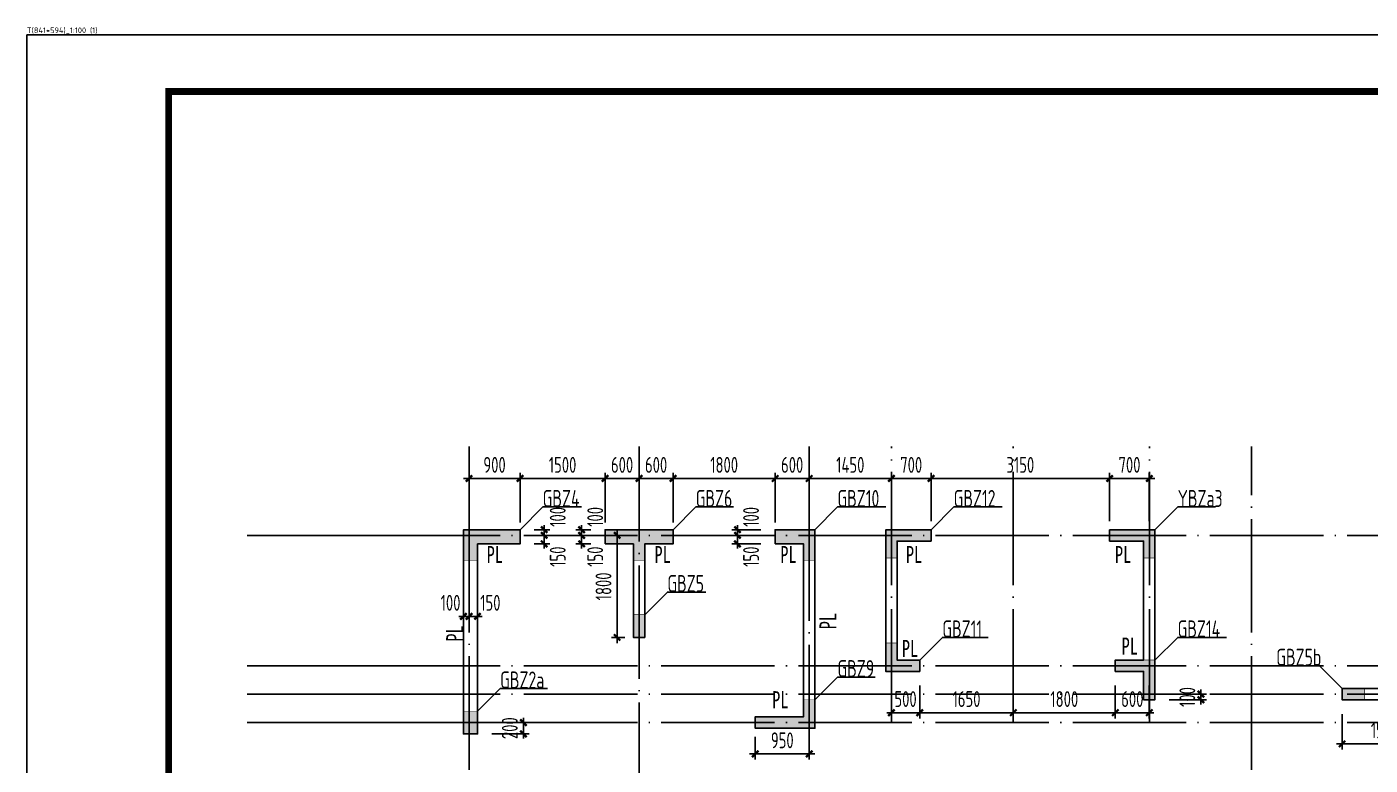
# Model space of a CAD drawing. Extents: x 154268 to 5133249, y -1832900 to 601179.
# Drawn here: x 439304 to 462998, y 588161 to 601179 of the extents above; entities that cross this region are included whole.
import ezdxf
from ezdxf.enums import TextEntityAlignment as Align

# ---------------------------------------------------------------- set-up
doc = ezdxf.new("R2010")
doc.units = 0
doc.header["$LTSCALE"] = 1000
doc.linetypes.add('DOTE', pattern=[2.42, 2, -0.2, 0.02, -0.2])
doc.layers.add('_TSZ_PLOT_MARK', color=1, linetype='Continuous', plot=False)
for name, color, linetype in [('A-ANNO-AXIS', 94, 'Continuous'), ('A-ANNO-DOTE', 15, 'DOTE'), ('A-ANNO-TITLE', 3, 'Continuous'), ('DIM', 3, 'Continuous'), ('S-WALL-DE-标注', 7, 'Continuous'), ('S-WALL-砼墙', 60, 'Continuous'), ('WCOL', 7, 'Continuous'), ('WCOL_HATCH', 251, 'Continuous'), ('WCOL_NUM', 7, 'Continuous')]:
    doc.layers.add(name, color=color, linetype=linetype)
doc.styles.add('_TSZ_PLOT_MARK', font='tssdeng.shx', dxfattribs={"width": 0.7, "bigfont": 'tssdchn.shx'})
doc.styles.add('TSSD_Dimension', font='tssdeng.shx', dxfattribs={"width": 0.7, "bigfont": 'Hztxt.shx'})
doc.styles.add('TSSD_Label', font='tssdeng.shx', dxfattribs={"width": 0.7, "bigfont": 'hztxt.shx'})
doc.styles.add('TY1', font='')
doc.styles.get('TY1').set_extended_font_data('SimSun')
doc.dimstyles.new('TSSD_100_100$0', dxfattribs={"dimtxt": 280, "dimasz": 80, "dimexe": 100, "dimexo": 250, "dimgap": 100, "dimtad": 1, "dimdec": 0, "dimzin": 0, "dimdsep": 46, "dimtxsty": 'TSSD_Dimension', "dimblk": 'ARCHTICK', "dimcen": 0, "dimdle": 100, "dimclrd": 3, "dimclre": 3, "dimclrt": 7, "dimadec": 0, "dimazin": 0, "dimtfac": 1, "dimtdec": 0, "dimtix": 1, "dimtmove": 2, "dimatfit": 3, "dimldrblk": 'ARCHTICK', "dimfxl": 100, "dimtolj": 1, "dimtzin": 0, "dimarcsym": 0})

# ---------------------------------------------------------------- blocks, each defined once
blk = doc.blocks.new('T4zw1')
at = {"layer": 'A-ANNO-AXIS'}
for p, q in [((1554406, -2340387), (1551941, -2340387)), ((1554406, -2342687), (1551941, -2342687)), ((1554406, -2343187), (1551941, -2343187)), ((1554406, -2343687), (1551941, -2343687))]:
    blk.add_line(p, q, dxfattribs=at)
at = {"layer": 'A-ANNO-DOTE'}
for p, q in [((1555857, -2354199), (1555857, -2338823)), ((1558857, -2345337), (1558857, -2338823)), ((1561857, -2344316), (1561857, -2338823)), ((1563307, -2343687), (1563307, -2338823)), ((1565457, -2343687), (1565457, -2338823)), ((1567857, -2343687), (1567857, -2338823)), ((1569657, -2354199), (1569657, -2338823)), ((1554406, -2340387), (1601542, -2340387)), ((1554406, -2342687), (1596363, -2342687)), ((1554406, -2343187), (1601542, -2343187)), ((1554406, -2343687), (1601542, -2343687))]:
    blk.add_line(p, q, dxfattribs=at)
blk = doc.blocks.new('_ArchTick')
at = {"color": 0, "linetype": 'ByBlock', "const_width": 0.5}
blk.add_lwpolyline([(-0.71, -0.71), (0.71, 0.71)], dxfattribs=at)
blk = doc.blocks.new('*D229')
at = {"layer": 'Defpoints', "color": 0, "transparency": 16777216}
for p in [(980, 14206), (80, 13203), (980, 13178)]:
    blk.add_point(p, dxfattribs=at)
at = {"layer": 'DIM', "color": 3, "lineweight": -2, "transparency": 16777216}
for p, q in [((80, 13453), (80, 14306)), ((980, 13428), (980, 14306)), ((-20, 14206), (1080, 14206))]:
    blk.add_line(p, q, dxfattribs=at)
at = {"layer": 'DIM', "color": 3, "lineweight": -2, "transparency": 16777216, "xscale": 80, "yscale": 80, "zscale": 80, "rotation": 180}
blk.add_blockref('_ArchTick', (80, 14206), dxfattribs=at)
at = {"layer": 'DIM', "color": 3, "lineweight": -2, "transparency": 16777216, "xscale": 80, "yscale": 80, "zscale": 80}
blk.add_blockref('_ArchTick', (980, 14206), dxfattribs=at)
at = {"layer": 'DIM', "color": 7, "transparency": 16777216, "insert": (530, 14446), "char_height": 280, "attachment_point": 5, "style": 'TSSD_Dimension'}
blk.add_mtext('\\A1;900', dxfattribs=at)
blk = doc.blocks.new('*D230')
at = {"layer": 'Defpoints', "color": 0, "transparency": 16777216}
for p in [(2480, 14206), (980, 13178), (2480, 13178)]:
    blk.add_point(p, dxfattribs=at)
at = {"layer": 'DIM', "color": 3, "lineweight": -2, "transparency": 16777216}
for p, q in [((980, 13428), (980, 14306)), ((2480, 13428), (2480, 14306)), ((880, 14206), (2580, 14206))]:
    blk.add_line(p, q, dxfattribs=at)
at = {"layer": 'DIM', "color": 3, "lineweight": -2, "transparency": 16777216, "xscale": 80, "yscale": 80, "zscale": 80, "rotation": 180}
blk.add_blockref('_ArchTick', (980, 14206), dxfattribs=at)
at = {"layer": 'DIM', "color": 3, "lineweight": -2, "transparency": 16777216, "xscale": 80, "yscale": 80, "zscale": 80}
blk.add_blockref('_ArchTick', (2480, 14206), dxfattribs=at)
at = {"layer": 'DIM', "color": 7, "transparency": 16777216, "insert": (1730, 14446), "char_height": 280, "attachment_point": 5, "style": 'TSSD_Dimension'}
blk.add_mtext('\\A1;1500', dxfattribs=at)
blk = doc.blocks.new('*D231')
at = {"layer": 'Defpoints', "color": 0, "transparency": 16777216}
for p in [(3080, 14206), (2480, 13178), (3080, 13178)]:
    blk.add_point(p, dxfattribs=at)
at = {"layer": 'DIM', "color": 3, "lineweight": -2, "transparency": 16777216}
for p, q in [((2480, 13428), (2480, 14306)), ((3080, 13428), (3080, 14306)), ((2480, 14206), (2400, 14206)), ((2480, 14206), (3080, 14206)), ((3080, 14206), (3160, 14206))]:
    blk.add_line(p, q, dxfattribs=at)
at = {"layer": 'DIM', "color": 3, "lineweight": -2, "transparency": 16777216, "xscale": 80, "yscale": 80, "zscale": 80}
blk.add_blockref('_ArchTick', (2480, 14206), dxfattribs=at)
at = {"layer": 'DIM', "color": 3, "lineweight": -2, "transparency": 16777216, "xscale": 80, "yscale": 80, "zscale": 80, "rotation": 180}
blk.add_blockref('_ArchTick', (3080, 14206), dxfattribs=at)
at = {"layer": 'DIM', "color": 7, "transparency": 16777216, "insert": (2780, 14446), "char_height": 280, "attachment_point": 5, "style": 'TSSD_Dimension'}
blk.add_mtext('\\A1;600', dxfattribs=at)
blk = doc.blocks.new('*D232')
at = {"layer": 'Defpoints', "color": 0, "transparency": 16777216}
for p in [(3680, 14206), (3080, 13178), (3680, 13178)]:
    blk.add_point(p, dxfattribs=at)
at = {"layer": 'DIM', "color": 3, "lineweight": -2, "transparency": 16777216}
for p, q in [((3080, 13428), (3080, 14306)), ((3680, 13428), (3680, 14306)), ((3080, 14206), (3000, 14206)), ((3080, 14206), (3680, 14206)), ((3680, 14206), (3760, 14206))]:
    blk.add_line(p, q, dxfattribs=at)
at = {"layer": 'DIM', "color": 3, "lineweight": -2, "transparency": 16777216, "xscale": 80, "yscale": 80, "zscale": 80}
blk.add_blockref('_ArchTick', (3080, 14206), dxfattribs=at)
at = {"layer": 'DIM', "color": 3, "lineweight": -2, "transparency": 16777216, "xscale": 80, "yscale": 80, "zscale": 80, "rotation": 180}
blk.add_blockref('_ArchTick', (3680, 14206), dxfattribs=at)
at = {"layer": 'DIM', "color": 7, "transparency": 16777216, "insert": (3380, 14446), "char_height": 280, "attachment_point": 5, "style": 'TSSD_Dimension'}
blk.add_mtext('\\A1;600', dxfattribs=at)
blk = doc.blocks.new('*D233')
at = {"layer": 'Defpoints', "color": 0, "transparency": 16777216}
for p in [(5480, 14206), (3680, 13178), (5480, 13178)]:
    blk.add_point(p, dxfattribs=at)
at = {"layer": 'DIM', "color": 3, "lineweight": -2, "transparency": 16777216}
for p, q in [((3680, 13428), (3680, 14306)), ((5480, 13428), (5480, 14306)), ((3580, 14206), (5580, 14206))]:
    blk.add_line(p, q, dxfattribs=at)
at = {"layer": 'DIM', "color": 3, "lineweight": -2, "transparency": 16777216, "xscale": 80, "yscale": 80, "zscale": 80, "rotation": 180}
blk.add_blockref('_ArchTick', (3680, 14206), dxfattribs=at)
at = {"layer": 'DIM', "color": 3, "lineweight": -2, "transparency": 16777216, "xscale": 80, "yscale": 80, "zscale": 80}
blk.add_blockref('_ArchTick', (5480, 14206), dxfattribs=at)
at = {"layer": 'DIM', "color": 7, "transparency": 16777216, "insert": (4580, 14446), "char_height": 280, "attachment_point": 5, "style": 'TSSD_Dimension'}
blk.add_mtext('\\A1;1800', dxfattribs=at)
blk = doc.blocks.new('*D234')
at = {"layer": 'Defpoints', "color": 0, "transparency": 16777216}
for p in [(6080, 14206), (5480, 13178), (6080, 13203)]:
    blk.add_point(p, dxfattribs=at)
at = {"layer": 'DIM', "color": 3, "lineweight": -2, "transparency": 16777216}
for p, q in [((5480, 13428), (5480, 14306)), ((6080, 13453), (6080, 14306)), ((5480, 14206), (5400, 14206)), ((5480, 14206), (6080, 14206)), ((6080, 14206), (6160, 14206))]:
    blk.add_line(p, q, dxfattribs=at)
at = {"layer": 'DIM', "color": 3, "lineweight": -2, "transparency": 16777216, "xscale": 80, "yscale": 80, "zscale": 80}
blk.add_blockref('_ArchTick', (5480, 14206), dxfattribs=at)
at = {"layer": 'DIM', "color": 3, "lineweight": -2, "transparency": 16777216, "xscale": 80, "yscale": 80, "zscale": 80, "rotation": 180}
blk.add_blockref('_ArchTick', (6080, 14206), dxfattribs=at)
at = {"layer": 'DIM', "color": 7, "transparency": 16777216, "insert": (5780, 14446), "char_height": 280, "attachment_point": 5, "style": 'TSSD_Dimension'}
blk.add_mtext('\\A1;600', dxfattribs=at)
blk = doc.blocks.new('*D235')
at = {"layer": 'Defpoints', "color": 0, "transparency": 16777216}
for p in [(7530, 14206), (6080, 13203), (7530, 13203)]:
    blk.add_point(p, dxfattribs=at)
at = {"layer": 'DIM', "color": 3, "lineweight": -2, "transparency": 16777216}
for p, q in [((6080, 13453), (6080, 14306)), ((7530, 13453), (7530, 14306)), ((5980, 14206), (7630, 14206))]:
    blk.add_line(p, q, dxfattribs=at)
at = {"layer": 'DIM', "color": 3, "lineweight": -2, "transparency": 16777216, "xscale": 80, "yscale": 80, "zscale": 80, "rotation": 180}
blk.add_blockref('_ArchTick', (6080, 14206), dxfattribs=at)
at = {"layer": 'DIM', "color": 3, "lineweight": -2, "transparency": 16777216, "xscale": 80, "yscale": 80, "zscale": 80}
blk.add_blockref('_ArchTick', (7530, 14206), dxfattribs=at)
at = {"layer": 'DIM', "color": 7, "transparency": 16777216, "insert": (6805, 14446), "char_height": 280, "attachment_point": 5, "style": 'TSSD_Dimension'}
blk.add_mtext('\\A1;1450', dxfattribs=at)
blk = doc.blocks.new('*D236')
at = {"layer": 'Defpoints', "color": 0, "transparency": 16777216}
for p in [(8230, 14206), (7530, 13203), (8230, 13203)]:
    blk.add_point(p, dxfattribs=at)
at = {"layer": 'DIM', "color": 3, "lineweight": -2, "transparency": 16777216}
for p, q in [((7530, 13453), (7530, 14306)), ((8230, 13453), (8230, 14306)), ((7430, 14206), (8330, 14206))]:
    blk.add_line(p, q, dxfattribs=at)
at = {"layer": 'DIM', "color": 3, "lineweight": -2, "transparency": 16777216, "xscale": 80, "yscale": 80, "zscale": 80, "rotation": 180}
blk.add_blockref('_ArchTick', (7530, 14206), dxfattribs=at)
at = {"layer": 'DIM', "color": 3, "lineweight": -2, "transparency": 16777216, "xscale": 80, "yscale": 80, "zscale": 80}
blk.add_blockref('_ArchTick', (8230, 14206), dxfattribs=at)
at = {"layer": 'DIM', "color": 7, "transparency": 16777216, "insert": (7880, 14446), "char_height": 280, "attachment_point": 5, "style": 'TSSD_Dimension'}
blk.add_mtext('\\A1;700', dxfattribs=at)
blk = doc.blocks.new('*D237')
at = {"layer": 'Defpoints', "color": 0, "transparency": 16777216}
for p in [(11380, 14206), (8230, 13203), (11380, 13203)]:
    blk.add_point(p, dxfattribs=at)
at = {"layer": 'DIM', "color": 3, "lineweight": -2, "transparency": 16777216}
for p, q in [((8230, 13453), (8230, 14306)), ((11380, 13453), (11380, 14306)), ((8130, 14206), (11480, 14206))]:
    blk.add_line(p, q, dxfattribs=at)
at = {"layer": 'DIM', "color": 3, "lineweight": -2, "transparency": 16777216, "xscale": 80, "yscale": 80, "zscale": 80, "rotation": 180}
blk.add_blockref('_ArchTick', (8230, 14206), dxfattribs=at)
at = {"layer": 'DIM', "color": 3, "lineweight": -2, "transparency": 16777216, "xscale": 80, "yscale": 80, "zscale": 80}
blk.add_blockref('_ArchTick', (11380, 14206), dxfattribs=at)
at = {"layer": 'DIM', "color": 7, "transparency": 16777216, "insert": (9805, 14446), "char_height": 280, "attachment_point": 5, "style": 'TSSD_Dimension'}
blk.add_mtext('\\A1;3150', dxfattribs=at)
blk = doc.blocks.new('*D238')
at = {"layer": 'Defpoints', "color": 0, "transparency": 16777216}
for p in [(15480, 10303), (16980, 10303), (16980, 9526)]:
    blk.add_point(p, dxfattribs=at)
at = {"layer": 'DIM', "color": 3, "lineweight": -2, "transparency": 16777216}
for p, q in [((15480, 10053), (15480, 9426)), ((16980, 10053), (16980, 9426)), ((15380, 9526), (17080, 9526))]:
    blk.add_line(p, q, dxfattribs=at)
at = {"layer": 'DIM', "color": 3, "lineweight": -2, "transparency": 16777216, "xscale": 80, "yscale": 80, "zscale": 80, "rotation": 180}
blk.add_blockref('_ArchTick', (15480, 9526), dxfattribs=at)
at = {"layer": 'DIM', "color": 3, "lineweight": -2, "transparency": 16777216, "xscale": 80, "yscale": 80, "zscale": 80}
blk.add_blockref('_ArchTick', (16980, 9526), dxfattribs=at)
at = {"layer": 'DIM', "color": 7, "transparency": 16777216, "insert": (16230, 9766), "char_height": 280, "attachment_point": 5, "style": 'TSSD_Dimension'}
blk.add_mtext('\\A1;1500', dxfattribs=at)
blk = doc.blocks.new('*D247')
at = {"layer": 'Defpoints', "color": 0, "transparency": 16777216}
for p in [(12180, 10403), (12180, 10303), (12990, 10303)]:
    blk.add_point(p, dxfattribs=at)
at = {"layer": 'DIM', "color": 3, "lineweight": -2, "transparency": 16777216}
for p, q in [((12990, 10403), (12990, 10483)), ((12430, 10403), (13090, 10403)), ((12430, 10303), (13090, 10303)), ((12990, 10403), (12990, 10303)), ((12990, 10303), (12990, 10223))]:
    blk.add_line(p, q, dxfattribs=at)
at = {"layer": 'DIM', "color": 3, "lineweight": -2, "transparency": 16777216, "xscale": 80, "yscale": 80, "zscale": 80}
for p, rotation in [((12990, 10403), 270), ((12990, 10303), 90)]:
    blk.add_blockref('_ArchTick', p, dxfattribs=dict(at, rotation=rotation))
at = {"layer": 'DIM', "color": 7, "transparency": 16777216, "insert": (12750, 10353), "char_height": 280, "attachment_point": 5, "rotation": 90, "style": 'TSSD_Dimension'}
blk.add_mtext('\\A1;100', dxfattribs=at)
blk = doc.blocks.new('*D248')
at = {"layer": 'Defpoints', "color": 0, "transparency": 16777216}
for p in [(7530, 10803), (8030, 10803), (8030, 10076)]:
    blk.add_point(p, dxfattribs=at)
at = {"layer": 'DIM', "color": 3, "lineweight": -2, "transparency": 16777216}
for p, q in [((7530, 10553), (7530, 9976)), ((8030, 10553), (8030, 9976)), ((7530, 10076), (7450, 10076)), ((7530, 10076), (8030, 10076)), ((8030, 10076), (8110, 10076))]:
    blk.add_line(p, q, dxfattribs=at)
at = {"layer": 'DIM', "color": 3, "lineweight": -2, "transparency": 16777216, "xscale": 80, "yscale": 80, "zscale": 80}
blk.add_blockref('_ArchTick', (7530, 10076), dxfattribs=at)
at = {"layer": 'DIM', "color": 3, "lineweight": -2, "transparency": 16777216, "xscale": 80, "yscale": 80, "zscale": 80, "rotation": 180}
blk.add_blockref('_ArchTick', (8030, 10076), dxfattribs=at)
at = {"layer": 'DIM', "color": 7, "transparency": 16777216, "insert": (7780, 10316), "char_height": 280, "attachment_point": 5, "style": 'TSSD_Dimension'}
blk.add_mtext('\\A1;500', dxfattribs=at)
blk = doc.blocks.new('*D249')
at = {"layer": 'Defpoints', "color": 0, "transparency": 16777216}
for p in [(9680, 10903), (8030, 10803), (9680, 10076)]:
    blk.add_point(p, dxfattribs=at)
at = {"layer": 'DIM', "color": 3, "lineweight": -2, "transparency": 16777216}
for p, q in [((8030, 10553), (8030, 9976)), ((9680, 10653), (9680, 9976)), ((7930, 10076), (9780, 10076))]:
    blk.add_line(p, q, dxfattribs=at)
at = {"layer": 'DIM', "color": 3, "lineweight": -2, "transparency": 16777216, "xscale": 80, "yscale": 80, "zscale": 80, "rotation": 180}
blk.add_blockref('_ArchTick', (8030, 10076), dxfattribs=at)
at = {"layer": 'DIM', "color": 3, "lineweight": -2, "transparency": 16777216, "xscale": 80, "yscale": 80, "zscale": 80}
blk.add_blockref('_ArchTick', (9680, 10076), dxfattribs=at)
at = {"layer": 'DIM', "color": 7, "transparency": 16777216, "insert": (8855, 10316), "char_height": 280, "attachment_point": 5, "style": 'TSSD_Dimension'}
blk.add_mtext('\\A1;1650', dxfattribs=at)
blk = doc.blocks.new('*D250')
at = {"layer": 'Defpoints', "color": 0, "transparency": 16777216}
for p in [(9680, 10903), (11480, 10803), (11480, 10076)]:
    blk.add_point(p, dxfattribs=at)
at = {"layer": 'DIM', "color": 3, "lineweight": -2, "transparency": 16777216}
for p, q in [((9680, 10653), (9680, 9976)), ((11480, 10553), (11480, 9976)), ((9580, 10076), (11580, 10076))]:
    blk.add_line(p, q, dxfattribs=at)
at = {"layer": 'DIM', "color": 3, "lineweight": -2, "transparency": 16777216, "xscale": 80, "yscale": 80, "zscale": 80, "rotation": 180}
blk.add_blockref('_ArchTick', (9680, 10076), dxfattribs=at)
at = {"layer": 'DIM', "color": 3, "lineweight": -2, "transparency": 16777216, "xscale": 80, "yscale": 80, "zscale": 80}
blk.add_blockref('_ArchTick', (11480, 10076), dxfattribs=at)
at = {"layer": 'DIM', "color": 7, "transparency": 16777216, "insert": (10580, 10316), "char_height": 280, "attachment_point": 5, "style": 'TSSD_Dimension'}
blk.add_mtext('\\A1;1800', dxfattribs=at)
blk = doc.blocks.new('*D251')
at = {"layer": 'Defpoints', "color": 0, "transparency": 16777216}
for p in [(11480, 10803), (12080, 10803), (12080, 10076)]:
    blk.add_point(p, dxfattribs=at)
at = {"layer": 'DIM', "color": 3, "lineweight": -2, "transparency": 16777216}
for p, q in [((11480, 10553), (11480, 9976)), ((12080, 10553), (12080, 9976)), ((11480, 10076), (11400, 10076)), ((11480, 10076), (12080, 10076)), ((12080, 10076), (12160, 10076))]:
    blk.add_line(p, q, dxfattribs=at)
at = {"layer": 'DIM', "color": 3, "lineweight": -2, "transparency": 16777216, "xscale": 80, "yscale": 80, "zscale": 80}
blk.add_blockref('_ArchTick', (11480, 10076), dxfattribs=at)
at = {"layer": 'DIM', "color": 3, "lineweight": -2, "transparency": 16777216, "xscale": 80, "yscale": 80, "zscale": 80, "rotation": 180}
blk.add_blockref('_ArchTick', (12080, 10076), dxfattribs=at)
at = {"layer": 'DIM', "color": 7, "transparency": 16777216, "insert": (11780, 10316), "char_height": 280, "attachment_point": 5, "style": 'TSSD_Dimension'}
blk.add_mtext('\\A1;600', dxfattribs=at)
blk = doc.blocks.new('*D252')
at = {"layer": 'Defpoints', "color": 0, "transparency": 16777216}
for p in [(5130, 9903), (6080, 9903), (6080, 9349)]:
    blk.add_point(p, dxfattribs=at)
at = {"layer": 'DIM', "color": 3, "lineweight": -2, "transparency": 16777216}
for p, q in [((5130, 9653), (5130, 9249)), ((6080, 9653), (6080, 9249)), ((5030, 9349), (6180, 9349))]:
    blk.add_line(p, q, dxfattribs=at)
at = {"layer": 'DIM', "color": 3, "lineweight": -2, "transparency": 16777216, "xscale": 80, "yscale": 80, "zscale": 80, "rotation": 180}
blk.add_blockref('_ArchTick', (5130, 9349), dxfattribs=at)
at = {"layer": 'DIM', "color": 3, "lineweight": -2, "transparency": 16777216, "xscale": 80, "yscale": 80, "zscale": 80}
blk.add_blockref('_ArchTick', (6080, 9349), dxfattribs=at)
at = {"layer": 'DIM', "color": 7, "transparency": 16777216, "insert": (5605, 9589), "char_height": 280, "attachment_point": 5, "style": 'TSSD_Dimension'}
blk.add_mtext('\\A1;950', dxfattribs=at)
blk = doc.blocks.new('*D253')
at = {"layer": 'Defpoints', "color": 0, "transparency": 16777216}
for p in [(80, 11774), (-20, 11503), (80, 11503)]:
    blk.add_point(p, dxfattribs=at)
at = {"layer": 'DIM', "color": 3, "lineweight": -2, "transparency": 16777216}
for p, q in [((-20, 11753), (-20, 11874)), ((80, 11753), (80, 11874)), ((-20, 11774), (-100, 11774)), ((-20, 11774), (80, 11774)), ((80, 11774), (160, 11774))]:
    blk.add_line(p, q, dxfattribs=at)
at = {"layer": 'DIM', "color": 3, "lineweight": -2, "transparency": 16777216, "xscale": 80, "yscale": 80, "zscale": 80}
blk.add_blockref('_ArchTick', (-20, 11774), dxfattribs=at)
at = {"layer": 'DIM', "color": 3, "lineweight": -2, "transparency": 16777216, "xscale": 80, "yscale": 80, "zscale": 80, "rotation": 180}
blk.add_blockref('_ArchTick', (80, 11774), dxfattribs=at)
at = {"layer": 'DIM', "color": 7, "transparency": 16777216, "insert": (-246, 12014), "char_height": 280, "attachment_point": 5, "style": 'TSSD_Dimension'}
blk.add_mtext('\\A1;100', dxfattribs=at)
blk = doc.blocks.new('*D254')
at = {"layer": 'Defpoints', "color": 0, "transparency": 16777216}
for p in [(230, 11774), (80, 11503), (230, 11455)]:
    blk.add_point(p, dxfattribs=at)
at = {"layer": 'DIM', "color": 3, "lineweight": -2, "transparency": 16777216}
for p, q in [((80, 11753), (80, 11874)), ((230, 11705), (230, 11874)), ((80, 11774), (0, 11774)), ((80, 11774), (230, 11774)), ((230, 11774), (310, 11774))]:
    blk.add_line(p, q, dxfattribs=at)
at = {"layer": 'DIM', "color": 3, "lineweight": -2, "transparency": 16777216, "xscale": 80, "yscale": 80, "zscale": 80}
blk.add_blockref('_ArchTick', (80, 11774), dxfattribs=at)
at = {"layer": 'DIM', "color": 3, "lineweight": -2, "transparency": 16777216, "xscale": 80, "yscale": 80, "zscale": 80, "rotation": 180}
blk.add_blockref('_ArchTick', (230, 11774), dxfattribs=at)
at = {"layer": 'DIM', "color": 7, "transparency": 16777216, "insert": (456, 12014), "char_height": 280, "attachment_point": 5, "style": 'TSSD_Dimension'}
blk.add_mtext('\\A1;150', dxfattribs=at)
blk = doc.blocks.new('*D255')
at = {"layer": 'Defpoints', "color": 0, "transparency": 16777216}
for p in [(230, 9903), (1039, 9903), (230, 9703)]:
    blk.add_point(p, dxfattribs=at)
at = {"layer": 'DIM', "color": 3, "lineweight": -2, "transparency": 16777216}
for p, q in [((1039, 9903), (1039, 9983)), ((480, 9903), (1139, 9903)), ((1039, 9703), (1039, 9903)), ((480, 9703), (1139, 9703)), ((1039, 9703), (1039, 9623))]:
    blk.add_line(p, q, dxfattribs=at)
at = {"layer": 'DIM', "color": 3, "lineweight": -2, "transparency": 16777216, "xscale": 80, "yscale": 80, "zscale": 80}
for p, rotation in [((1039, 9903), 270), ((1039, 9703), 90)]:
    blk.add_blockref('_ArchTick', p, dxfattribs=dict(at, rotation=rotation))
at = {"layer": 'DIM', "color": 7, "transparency": 16777216, "insert": (799, 9803), "char_height": 280, "attachment_point": 5, "rotation": 90, "style": 'TSSD_Dimension'}
blk.add_mtext('\\A1;200', dxfattribs=at)
blk = doc.blocks.new('*D288')
at = {"layer": 'Defpoints', "color": 0, "transparency": 16777216}
for p in [(12080, 14206), (11380, 13203), (12080, 13203)]:
    blk.add_point(p, dxfattribs=at)
at = {"layer": 'DIM', "color": 3, "lineweight": -2, "transparency": 16777216}
for p, q in [((11380, 13453), (11380, 14306)), ((12080, 13453), (12080, 14306)), ((11280, 14206), (12180, 14206))]:
    blk.add_line(p, q, dxfattribs=at)
at = {"layer": 'DIM', "color": 3, "lineweight": -2, "transparency": 16777216, "xscale": 80, "yscale": 80, "zscale": 80, "rotation": 180}
blk.add_blockref('_ArchTick', (11380, 14206), dxfattribs=at)
at = {"layer": 'DIM', "color": 3, "lineweight": -2, "transparency": 16777216, "xscale": 80, "yscale": 80, "zscale": 80}
blk.add_blockref('_ArchTick', (12080, 14206), dxfattribs=at)
at = {"layer": 'DIM', "color": 7, "transparency": 16777216, "insert": (11730, 14446), "char_height": 280, "attachment_point": 5, "style": 'TSSD_Dimension'}
blk.add_mtext('\\A1;700', dxfattribs=at)
blk = doc.blocks.new('*D342')
at = {"layer": 'Defpoints', "color": 0, "transparency": 16777216}
for p in [(5480, 13303), (4815, 13203), (5480, 13203)]:
    blk.add_point(p, dxfattribs=at)
at = {"layer": 'DIM', "color": 3, "lineweight": -2, "transparency": 16777216}
for p, q in [((5230, 13303), (4715, 13303)), ((4815, 13303), (4815, 13383)), ((4815, 13303), (4815, 13203)), ((5230, 13203), (4715, 13203)), ((4815, 13203), (4815, 13123))]:
    blk.add_line(p, q, dxfattribs=at)
at = {"layer": 'DIM', "color": 3, "lineweight": -2, "transparency": 16777216, "xscale": 80, "yscale": 80, "zscale": 80}
for p, rotation in [((4815, 13303), 270), ((4815, 13203), 90)]:
    blk.add_blockref('_ArchTick', p, dxfattribs=dict(at, rotation=rotation))
at = {"layer": 'DIM', "color": 7, "transparency": 16777216, "insert": (5055, 13529), "char_height": 280, "attachment_point": 5, "rotation": 90, "style": 'TSSD_Dimension'}
blk.add_mtext('\\A1;100', dxfattribs=at)
blk = doc.blocks.new('*D343')
at = {"layer": 'Defpoints', "color": 0, "transparency": 16777216}
for p in [(4815, 13053), (5480, 13203), (5480, 13053)]:
    blk.add_point(p, dxfattribs=at)
at = {"layer": 'DIM', "color": 3, "lineweight": -2, "transparency": 16777216}
for p, q in [((4815, 13203), (4815, 13283)), ((5230, 13203), (4715, 13203)), ((5230, 13053), (4715, 13053)), ((4815, 13203), (4815, 13053)), ((4815, 13053), (4815, 12973))]:
    blk.add_line(p, q, dxfattribs=at)
at = {"layer": 'DIM', "color": 3, "lineweight": -2, "transparency": 16777216, "xscale": 80, "yscale": 80, "zscale": 80}
for p, rotation in [((4815, 13203), 270), ((4815, 13053), 90)]:
    blk.add_blockref('_ArchTick', p, dxfattribs=dict(at, rotation=rotation))
at = {"layer": 'DIM', "color": 7, "transparency": 16777216, "insert": (5055, 12827), "char_height": 280, "attachment_point": 5, "rotation": 90, "style": 'TSSD_Dimension'}
blk.add_mtext('\\A1;150', dxfattribs=at)
blk = doc.blocks.new('*D344')
at = {"layer": 'Defpoints', "color": 0, "transparency": 16777216}
for p in [(2480, 13303), (2066, 13203), (2480, 13203)]:
    blk.add_point(p, dxfattribs=at)
at = {"layer": 'DIM', "color": 3, "lineweight": -2, "transparency": 16777216}
for p, q in [((2230, 13303), (1966, 13303)), ((2066, 13303), (2066, 13383)), ((2066, 13303), (2066, 13203)), ((2230, 13203), (1966, 13203)), ((2066, 13203), (2066, 13123))]:
    blk.add_line(p, q, dxfattribs=at)
at = {"layer": 'DIM', "color": 3, "lineweight": -2, "transparency": 16777216, "xscale": 80, "yscale": 80, "zscale": 80}
for p, rotation in [((2066, 13303), 270), ((2066, 13203), 90)]:
    blk.add_blockref('_ArchTick', p, dxfattribs=dict(at, rotation=rotation))
at = {"layer": 'DIM', "color": 7, "transparency": 16777216, "insert": (2306, 13529), "char_height": 280, "attachment_point": 5, "rotation": 90, "style": 'TSSD_Dimension'}
blk.add_mtext('\\A1;100', dxfattribs=at)
blk = doc.blocks.new('*D345')
at = {"layer": 'Defpoints', "color": 0, "transparency": 16777216}
for p in [(2066, 13053), (2480, 13203), (2480, 13053)]:
    blk.add_point(p, dxfattribs=at)
at = {"layer": 'DIM', "color": 3, "lineweight": -2, "transparency": 16777216}
for p, q in [((2066, 13203), (2066, 13283)), ((2230, 13203), (1966, 13203)), ((2230, 13053), (1966, 13053)), ((2066, 13203), (2066, 13053)), ((2066, 13053), (2066, 12973))]:
    blk.add_line(p, q, dxfattribs=at)
at = {"layer": 'DIM', "color": 3, "lineweight": -2, "transparency": 16777216, "xscale": 80, "yscale": 80, "zscale": 80}
for p, rotation in [((2066, 13203), 270), ((2066, 13053), 90)]:
    blk.add_blockref('_ArchTick', p, dxfattribs=dict(at, rotation=rotation))
at = {"layer": 'DIM', "color": 7, "transparency": 16777216, "insert": (2306, 12827), "char_height": 280, "attachment_point": 5, "rotation": 90, "style": 'TSSD_Dimension'}
blk.add_mtext('\\A1;150', dxfattribs=at)
blk = doc.blocks.new('*D346')
at = {"layer": 'Defpoints', "color": 0, "transparency": 16777216}
for p in [(980, 13303), (980, 13203), (1405, 13203)]:
    blk.add_point(p, dxfattribs=at)
at = {"layer": 'DIM', "color": 3, "lineweight": -2, "transparency": 16777216}
for p, q in [((1230, 13303), (1505, 13303)), ((1405, 13303), (1405, 13383)), ((1405, 13303), (1405, 13203)), ((1230, 13203), (1505, 13203)), ((1405, 13203), (1405, 13123))]:
    blk.add_line(p, q, dxfattribs=at)
at = {"layer": 'DIM', "color": 3, "lineweight": -2, "transparency": 16777216, "xscale": 80, "yscale": 80, "zscale": 80}
for p, rotation in [((1405, 13303), 270), ((1405, 13203), 90)]:
    blk.add_blockref('_ArchTick', p, dxfattribs=dict(at, rotation=rotation))
at = {"layer": 'DIM', "color": 7, "transparency": 16777216, "insert": (1645, 13529), "char_height": 280, "attachment_point": 5, "rotation": 90, "style": 'TSSD_Dimension'}
blk.add_mtext('\\A1;100', dxfattribs=at)
blk = doc.blocks.new('*D347')
at = {"layer": 'Defpoints', "color": 0, "transparency": 16777216}
for p in [(980, 13203), (980, 13053), (1405, 13053)]:
    blk.add_point(p, dxfattribs=at)
at = {"layer": 'DIM', "color": 3, "lineweight": -2, "transparency": 16777216}
for p, q in [((1405, 13203), (1405, 13283)), ((1230, 13203), (1505, 13203)), ((1230, 13053), (1505, 13053)), ((1405, 13203), (1405, 13053)), ((1405, 13053), (1405, 12973))]:
    blk.add_line(p, q, dxfattribs=at)
at = {"layer": 'DIM', "color": 3, "lineweight": -2, "transparency": 16777216, "xscale": 80, "yscale": 80, "zscale": 80}
for p, rotation in [((1405, 13203), 270), ((1405, 13053), 90)]:
    blk.add_blockref('_ArchTick', p, dxfattribs=dict(at, rotation=rotation))
at = {"layer": 'DIM', "color": 7, "transparency": 16777216, "insert": (1645, 12827), "char_height": 280, "attachment_point": 5, "rotation": 90, "style": 'TSSD_Dimension'}
blk.add_mtext('\\A1;150', dxfattribs=at)
blk = doc.blocks.new('*D362')
at = {"layer": 'Defpoints', "color": 0, "transparency": 16777216}
for p in [(3137, 13203), (2692, 11403), (3080, 11403)]:
    blk.add_point(p, dxfattribs=at)
at = {"layer": 'DIM', "color": 3, "lineweight": -2, "transparency": 16777216}
for p, q in [((2692, 13303), (2692, 11303)), ((2887, 13203), (2592, 13203)), ((2830, 11403), (2592, 11403))]:
    blk.add_line(p, q, dxfattribs=at)
at = {"layer": 'DIM', "color": 3, "lineweight": -2, "transparency": 16777216, "xscale": 80, "yscale": 80, "zscale": 80}
for p, rotation in [((2692, 13203), 90), ((2692, 11403), 270)]:
    blk.add_blockref('_ArchTick', p, dxfattribs=dict(at, rotation=rotation))
at = {"layer": 'DIM', "color": 7, "transparency": 16777216, "insert": (2452, 12303), "char_height": 280, "attachment_point": 5, "rotation": 90, "style": 'TSSD_Dimension'}
blk.add_mtext('\\A1;1800', dxfattribs=at)
blk = doc.blocks.new('7-4q1a')
at = {"layer": 'S-WALL-砼墙'}
for points in [[(-6200, 3500), (-5200, 3500), (-5200, 3250), (-5950, 3250), (-5950, -100), (-6200, -100)], [(-3700, 3250), (-3700, 3500), (-2500, 3500), (-2500, 3250), (-3000, 3250), (-3000, 1600), (-3200, 1600), (-3200, 3250)], [(-700, 3250), (-700, 3500), (0, 3500), (0, 0), (-1050, 0), (-1050, 200), (-200, 200), (-200, 3250)], [(1250, 3500), (2050, 3500), (2050, 3300), (1450, 3300), (1450, 1200), (1850, 1200), (1850, 1000), (1250, 1000)], [(5200, 3500), (6000, 3500), (6000, 500), (5800, 500), (5800, 1000), (5300, 1000), (5300, 1200), (5800, 1200), (5800, 3300), (5200, 3300)], [(10150, 3300), (10150, 3500), (10900, 3500), (10900, 700), (12250, 700), (12250, 500), (10900, 500), (10900, -200), (10700, -200), (10700, 500), (9300, 500), (9300, 700), (10700, 700), (10700, 3300)]]:
    blk.add_lwpolyline(points, close=True, dxfattribs=at)
blk = doc.blocks.new('2T4QBZ4')
at = {"layer": 'DIM'}
for base, p1, p2, picture, middle in [((980, 14206), (80, 13203.2), (980, 13178.2), '*D229', (530, 14446)), ((2480, 14206), (980, 13178.2), (2480, 13178.2), '*D230', (1730, 14446)), ((3080, 14206), (2480, 13178.2), (3080, 13178.2), '*D231', (2780, 14446)), ((3680, 14206), (3080, 13178.2), (3680, 13178.2), '*D232', (3380, 14446)), ((5480, 14206), (3680, 13178.2), (5480, 13178.2), '*D233', (4580, 14446)), ((6080, 14206), (5480, 13178.2), (6080, 13203.2), '*D234', (5780, 14446)), ((7530, 14206), (6080, 13203.2), (7530, 13203.2), '*D235', (6805, 14446)), ((8230, 14206), (7530, 13203.2), (8230, 13203.2), '*D236', (7880, 14446)), ((11380, 14206), (8230, 13203.2), (11380, 13203.2), '*D237', (9805, 14446)), ((12080, 14206), (11380, 13203.2), (12080, 13203.2), '*D288', (11730, 14446)), ((9680, 10075.8), (8030, 10803.2), (9680, 10903.2), '*D249', (8855, 10315.8)), ((11480, 10075.8), (9680, 10903.2), (11480, 10803.2), '*D250', (10580, 10315.8)), ((8030, 10075.8), (7530, 10803.2), (8030, 10803.2), '*D248', (7780, 10315.8)), ((12080, 10075.8), (11480, 10803.2), (12080, 10803.2), '*D251', (11780, 10315.8)), ((16980, 9526.2), (15480, 10303.2), (16980, 10303.2), '*D238', (16230, 9766.2)), ((6080, 9348.9), (5130, 9903.2), (6080, 9903.2), '*D252', (5605, 9588.9))]:
    dim = blk.add_linear_dim(base=base, p1=p1, p2=p2, dimstyle='TSSD_100_100$0', dxfattribs=at)
    dim.commit()
    dim.dimension.update_dxf_attribs({"geometry": picture, "text_midpoint": middle})
for base, p1, p2, picture, middle in [((1404.8, 13203.2), (980, 13303.2), (980, 13203.2), '*D346', (1644.8, 13529)), ((2066.4, 13203.2), (2480, 13303.2), (2480, 13203.2), '*D344', (2306.4, 13529)), ((4814.6, 13203.2), (5480, 13303.2), (5480, 13203.2), '*D342', (5054.6, 13529)), ((1404.8, 13053.2), (980, 13203.2), (980, 13053.2), '*D347', (1644.8, 12827.4)), ((2066.4, 13053.2), (2480, 13203.2), (2480, 13053.2), '*D345', (2306.4, 12827.4)), ((4814.6, 13053.2), (5480, 13203.2), (5480, 13053.2), '*D343', (5054.6, 12827.4))]:
    dim = blk.add_linear_dim(base=base, p1=p1, p2=p2, angle=90, dimstyle='TSSD_100_100$0', dxfattribs=at)
    dim.commit()
    dim.dimension.update_dxf_attribs({"geometry": picture, "text_midpoint": middle, "dimtype": 128})
for base, p1, p2, picture, middle in [((2692.5, 11403.2), (3136.6, 13203.2), (3080, 11403.2), '*D362', (2452.5, 12303.2)), ((12990.4, 10303.2), (12180, 10403.2), (12180, 10303.2), '*D247', (12750.4, 10353.2)), ((1039.4, 9903.2), (230, 9703.2), (230, 9903.2), '*D255', (799.4, 9803.2))]:
    dim = blk.add_linear_dim(base=base, p1=p1, p2=p2, angle=90, dimstyle='TSSD_100_100$0', dxfattribs=at)
    dim.commit()
    dim.dimension.update_dxf_attribs({"geometry": picture, "text_midpoint": middle})
for base, p1, p2, picture, middle in [((80, 11774), (-20, 11503.2), (80, 11503.2), '*D253', (-245.8, 12014)), ((230, 11774), (80, 11503.2), (230, 11454.7), '*D254', (455.8, 12014))]:
    dim = blk.add_linear_dim(base=base, p1=p1, p2=p2, dimstyle='TSSD_100_100$0', dxfattribs=at)
    dim.commit()
    dim.dimension.update_dxf_attribs({"geometry": picture, "text_midpoint": middle, "dimtype": 128})

msp = doc.modelspace()

# ---------------------------------------------------------------- hatches: boundary and pattern name
at = {"layer": 'WCOL_HATCH'}
for points in [[(447002.9, 591762.8), (447252.9, 591762.8), (447252.9, 592062.8), (448002.9, 592062.8), (448002.9, 592312.8), (447002.9, 592312.8)], [(449502.9, 592062.8), (450002.9, 592062.8), (450002.9, 591762.8), (450202.9, 591762.8), (450202.9, 592062.8), (450702.9, 592062.8), (450702.9, 592312.8), (449502.9, 592312.8)], [(452502.9, 592062.8), (453002.9, 592062.8), (453002.9, 591762.8), (453202.9, 591762.8), (453202.9, 592312.8), (452502.9, 592312.8)], [(454452.9, 591812.8), (454652.9, 591812.8), (454652.9, 592112.8), (455252.9, 592112.8), (455252.9, 592312.8), (454452.9, 592312.8)], [(458402.9, 592112.8), (459002.9, 592112.8), (459002.9, 591812.8), (459202.9, 591812.8), (459202.9, 592312.8), (458402.9, 592312.8)], [(450002.9, 590812.8), (450002.9, 590412.8), (450202.9, 590412.8), (450202.9, 590812.8)], [(454452.9, 589812.8), (455052.9, 589812.8), (455052.9, 590012.8), (454652.9, 590012.8), (454652.9, 590312.8), (454452.9, 590312.8)], [(459002.9, 589812.8), (459002.9, 589312.8), (459202.9, 589312.8), (459202.9, 590012.8), (458502.9, 590012.8), (458502.9, 589812.8)], [(452152.9, 588812.8), (453202.9, 588812.8), (453202.9, 589312.8), (453002.9, 589312.8), (453002.9, 589012.8), (452152.9, 589012.8)], [(462902.9, 589512.8), (462502.9, 589512.8), (462502.9, 589312.8), (462902.9, 589312.8)], [(447002.9, 589112.8), (447002.9, 588712.8), (447252.9, 588712.8), (447252.9, 589112.8)]]:
    msp.add_hatch(color=253, dxfattribs=at).paths.add_polyline_path(points)

# ---------------------------------------------------------------- linework, layer by layer
at = {"layer": '_TSZ_PLOT_MARK'}
msp.add_lwpolyline([(439303.6, 541638.3), (523403.6, 541638.3), (523403.6, 601038.3), (439303.6, 601038.3)], close=True, dxfattribs=at)
at = {"layer": 'A-ANNO-TITLE'}
msp.add_lwpolyline([(439303.6, 541638.3), (523403.6, 541638.3), (523403.6, 601038.3), (439303.6, 601038.3)], close=True, dxfattribs=at)
at = {"layer": 'A-ANNO-TITLE', "const_width": 120}
msp.add_lwpolyline([(441803.6, 542638.3), (522403.6, 542638.3), (522403.6, 600038.3), (441803.6, 600038.3)], close=True, dxfattribs=at)
at = {"layer": 'WCOL', "color": 2, "const_width": 10}
for points in [[(447002.9, 591762.8), (447252.9, 591762.8), (447252.9, 592062.8), (448002.9, 592062.8), (448002.9, 592312.8), (447002.9, 592312.8)], [(449502.9, 592062.8), (450002.9, 592062.8), (450002.9, 591762.8), (450202.9, 591762.8), (450202.9, 592062.8), (450702.9, 592062.8), (450702.9, 592312.8), (449502.9, 592312.8)], [(452502.9, 592062.8), (453002.9, 592062.8), (453002.9, 591762.8), (453202.9, 591762.8), (453202.9, 592312.8), (452502.9, 592312.8)], [(454452.9, 591812.8), (454652.9, 591812.8), (454652.9, 592112.8), (455252.9, 592112.8), (455252.9, 592312.8), (454452.9, 592312.8)], [(458402.9, 592112.8), (459002.9, 592112.8), (459002.9, 591812.8), (459202.9, 591812.8), (459202.9, 592312.8), (458402.9, 592312.8)], [(450002.9, 590812.8), (450002.9, 590412.8), (450202.9, 590412.8), (450202.9, 590812.8)], [(454452.9, 589812.8), (455052.9, 589812.8), (455052.9, 590012.8), (454652.9, 590012.8), (454652.9, 590312.8), (454452.9, 590312.8)], [(459002.9, 589812.8), (459002.9, 589312.8), (459202.9, 589312.8), (459202.9, 590012.8), (458502.9, 590012.8), (458502.9, 589812.8)], [(462902.9, 589512.8), (462502.9, 589512.8), (462502.9, 589312.8), (462902.9, 589312.8)], [(452152.9, 588812.8), (453202.9, 588812.8), (453202.9, 589312.8), (453002.9, 589312.8), (453002.9, 589012.8), (452152.9, 589012.8)], [(447002.9, 589112.8), (447002.9, 588712.8), (447252.9, 588712.8), (447252.9, 589112.8)]]:
    msp.add_lwpolyline(points, close=True, dxfattribs=at)
at = {"layer": 'WCOL_NUM', "color": 1}
for points in [[(448002.9, 592312.8), (448402.9, 592712.8), (449087.1, 592712.8)], [(450702.9, 592312.8), (451102.9, 592712.8), (451769.3, 592712.8)], [(453202.9, 592312.8), (453602.9, 592712.8), (454455.9, 592712.8)], [(455252.9, 592312.8), (455652.9, 592712.8), (456505.9, 592712.8)], [(459202.9, 592312.8), (459602.9, 592712.8), (460269.3, 592712.8)], [(450202.9, 590812.8), (450602.9, 591212.8), (451278.2, 591212.8)], [(455052.9, 590012.8), (455452.9, 590412.8), (456261.4, 590412.8)], [(459202.9, 590012.8), (459602.9, 590412.8), (460464.7, 590412.8)], [(462502.9, 589512.8), (462102.9, 589912.8), (461267.8, 589912.8)], [(453202.9, 589312.8), (453602.9, 589712.8), (454269.3, 589712.8)], [(447252.9, 589112.8), (447652.9, 589512.8), (448488.1, 589512.8)]]:
    msp.add_lwpolyline(points, dxfattribs=at)

# ---------------------------------------------------------------- block references
at = {"layer": 'A-ANNO-AXIS'}
msp.add_blockref('T4zw1', (-1108753.6, 2932599.7), dxfattribs=at)
at = {"layer": 'DIM'}
msp.add_blockref('2T4QBZ4', (447022.9, 579009.6), dxfattribs=at)
at = {"layer": 'S-WALL-砼墙', "color": 3}
msp.add_blockref('7-4q1a', (453202.9, 588812.8), dxfattribs=at)

# ---------------------------------------------------------------- texts
at = {"layer": '_TSZ_PLOT_MARK', "style": '_TSZ_PLOT_MARK'}
msp.add_text('T(841*594)_1:100 (1)', height=100, dxfattribs=at).set_placement((439303.6, 601038.3), align=Align.BOTTOM_LEFT)
at = {"layer": 'S-WALL-DE-标注', "color": 3, "style": 'TY1', "width": 0.7}
for p in [(447414.5, 591725.7), (450374.6, 591725.7), (452594.4, 591725.7), (454810, 591725.7), (458497.2, 591725.7), (454738.6, 590069.1), (458614.9, 590110.9), (452450.8, 589165.5)]:
    msp.add_text('PL', height=300, dxfattribs=at).set_placement(p)
for p in [(453583.2, 590557.1), (446998.9, 590338.8)]:
    msp.add_text('PL', height=300, rotation=90, dxfattribs=at).set_placement(p)
at = {"layer": 'WCOL_NUM', "color": 1, "style": 'TSSD_Label', "width": 0.7}
for s, p in [('GBZ4', (448402.9, 592712.8)), ('GBZ6', (451102.9, 592712.8)), ('GBZ10', (453602.9, 592712.8)), ('GBZ12', (455652.9, 592712.8)), ('YBZa3', (459602.9, 592712.8)), ('GBZ5', (450602.9, 591212.8)), ('GBZ11', (455452.9, 590412.8)), ('GBZ14', (459602.9, 590412.8)), ('GBZ9', (453602.9, 589712.8)), ('GBZ5b', (461343.7, 589912.8)), ('GBZ2a', (447652.9, 589512.8))]:
    msp.add_text(s, height=300, dxfattribs=at).set_placement(p)

doc.saveas('drawing.dxf')
